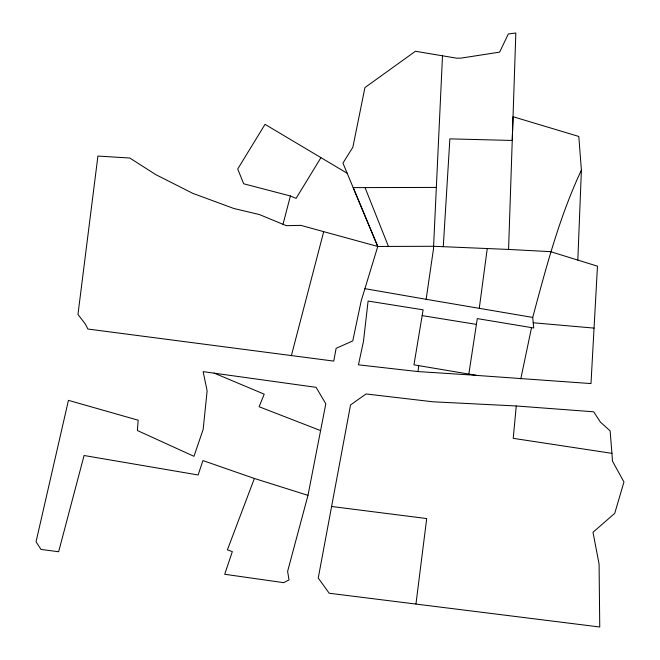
<?xml version="1.0" encoding="UTF-8"?>
<svg xmlns="http://www.w3.org/2000/svg" width="660" height="660" viewBox="0 0 660 660"><rect width="100%" height="100%" fill="white"/><g stroke="black" fill="none" stroke-linecap="round" stroke-linejoin="round"><path stroke-width="0.99" d="M476.264 375.317L418.011 371.58L358.446 364.832L363.462 341.451L368.099 301.059L423.118 309.829L413.96 364.832L476.908 375.433L590.989 383.575L597.473 266.17L550.514 251.65L508.571 249.439L513.043 116.713L578.803 136.455L581.394 170.131L577.822 260.098M442.505 55.811L433.463 249.051L426.137 299.302L532.719 317.427L533.726 327.979L477.295 318.599L468.823 374.072M443.281 246.691L449.872 138.864L512.242 140.464L515.831 33L508.348 33.957L499.628 52.132L460.969 58.129L456.761 58.196L415.421 51.265L364.93 87.582L352.852 147.262L342.936 163.111L377.759 246.469L361.185 300.927L352.762 340.915L336.113 348.356L333.754 361.094L87.887 329.035L85.404 324.134L77.962 314.449L97.919 156.065L129.789 158.029L155.71 174.595L192.753 193.331L233.887 208.502L259.306 214.516L286.316 225.679L300.787 225.365L377.759 246.469L433.447 246.279L508.571 249.439M516.26 405.974L513.224 438.339L611.944 453.354L612.455 461.092L623.956 482.014L614.707 513.381L592.985 532.273L599.082 564.003L599.75 627L329.183 593.241L318.244 578.028L350.551 404.943L366.036 393.954L432.877 401.791L516.26 405.974L593.687 411.799L600.369 422.045L610.129 430.889L611.944 453.354M418.011 371.58L418.721 365.632M415.965 603.941L426.707 518.554L331.617 506.484M479.276 308.228L487.261 248.539M307.981 495.346L325.809 403.804L316.099 387.337L203.14 371.638L207.133 390.918L203.156 429.388L193.974 456.324L137.412 430.534L138.163 420.205L68.442 400.348L36.044 541.769L40.986 549.433L58.641 551.735L84.076 455.507L198.124 474.977L202.925 460.573L254.38 478.467L307.981 495.346L287.611 571.354L289.03 579.926L283.618 582.656L224.713 574.274L232.328 551.628L227.395 549.862L254.38 478.467M520.781 378.898L531.539 327.616M283 224.309L290.4 195.979L243.68 183.777L237.715 168.993L265.039 124.352L347.176 173.258M291.349 355.707L323.614 232.039M532.719 317.427C546.15 267.432 559.267 217.181 581.394 170.131M320.892 157.724L296.084 198.371L290.4 195.979M436.12 187.423L353.183 187.621L377.759 246.469M533.231 322.773L594.049 328.102M422.161 315.604L476.413 324.382M364.914 288.667L426.137 299.302M320.29 430.485L259.124 406.741L264.198 394.168L214.096 373.09M365.029 187.588L388.443 246.427"/></g></svg>
